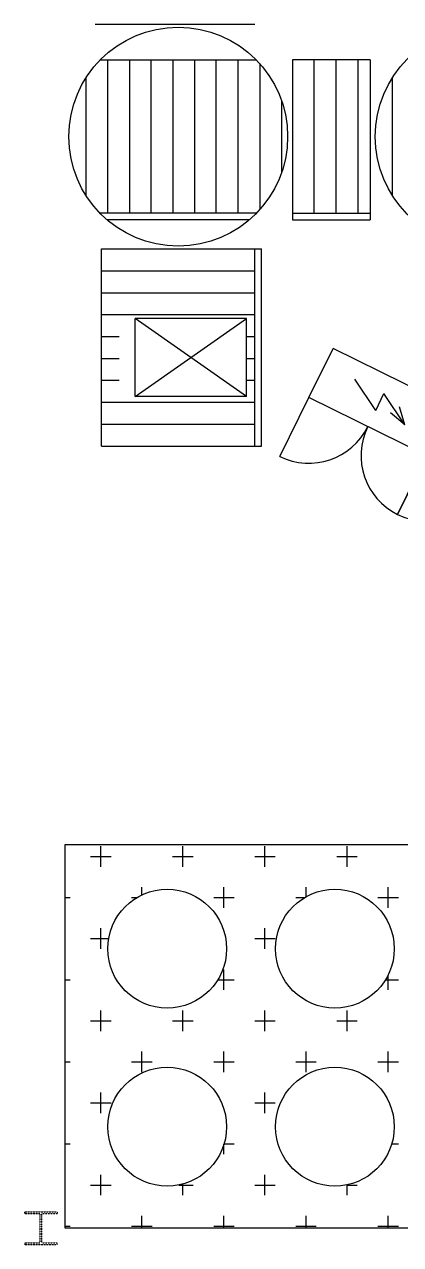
# Model space of a CAD drawing. Header units: millimetres. Extents: x -1732 to 458256, y -4349 to 130988.
# Drawn here: x 80339 to 83778, y 94581 to 105723 of the extents above; entities that cross this region are included whole.
import ezdxf

# ---------------------------------------------------------------- set-up
doc = ezdxf.new("R2010")
doc.units = ezdxf.units.MM
doc.header["$LTSCALE"] = 0.01
doc.header["$MEASUREMENT"] = 0
doc.linetypes.add('PHANTOM2', pattern=[31.75, 15.875, -3.175, 3.175, -3.175, 3.175, -3.175])
doc.layers.get('0').update_dxf_attribs({"color": 251, "linetype": 'CONTINUOUS'})
for name, color, linetype in [('Entreposage des rouleaux', 251, 'CONTINUOUS'), ('F-E-EQP', 251, 'CONTINUOUS'), ('S-E-ACI', 251, 'PHANTOM2')]:
    doc.layers.add(name, color=color, linetype=linetype)

# ---------------------------------------------------------------- blocks, each defined once
blk = doc.blocks.new('contr-cabinet-6400')
for p, q in [((-6000, -500), (-6000, 0)), ((-4800, 0), (-6000, 0)), ((-3600, 0), (-4800, 0)), ((-4800, -500), (-4800, 0)), ((-3600, -500), (-3600, 0)), ((-2400, 0), (-3600, 0)), ((-3600, -500), (-3600, 0)), ((-1200, 0), (-2400, 0)), ((-2400, -500), (-2400, 0)), ((-1200, -500), (-1200, 0)), ((400, 0), (-1200, 0)), ((-400, -500), (-400, 0)), ((400, 0), (900, 0)), ((400, 0), (900, 0)), ((400, -500), (400, 0)), ((-5400, -336), (-5698, -164)), ((-5400, -336), (-5400, -164)), ((-5102, -336), (-5400, -164)), ((-5102, -336), (-5220, -211)), ((-4200, -336), (-4498, -164)), ((-4200, -336), (-4200, -164)), ((-3902, -336), (-4200, -164)), ((-3902, -336), (-4020, -211)), ((-3000, -336), (-3298, -164)), ((-3000, -336), (-3000, -164)), ((-2702, -336), (-3000, -164)), ((-2702, -336), (-2820, -211)), ((-1800, -336), (-2098, -164)), ((-1800, -336), (-1800, -164)), ((-1502, -336), (-1800, -164)), ((-1502, -336), (-1620, -211)), ((-793, -336), (-1091, -164)), ((-495, -336), (-793, -164)), ((-793, -336), (-793, -164)), ((-495, -336), (-613, -211)), ((7, -336), (-291, -164)), ((305, -336), (7, -164)), ((7, -336), (7, -164)), ((305, -336), (187, -211)), ((-5102, -336), (-5269, -296)), ((-3902, -336), (-4069, -296)), ((-2702, -336), (-2869, -296)), ((-1502, -336), (-1669, -296)), ((-495, -336), (-663, -296)), ((305, -336), (137, -296)), ((-4800, -500), (-6000, -500)), ((-6000, -1100), (-6000, -500)), ((-3600, -500), (-4800, -500)), ((-4800, -500), (-4800, -1100)), ((-4800, -1100), (-4800, -500)), ((-2400, -500), (-3600, -500)), ((-3600, -1100), (-3600, -500)), ((-3600, -500), (-3600, -1100)), ((-3600, -500), (-3600, -1100)), ((-3600, -500), (-3600, -1300)), ((-1200, -500), (-2400, -500)), ((-2400, -500), (-2400, -1100)), ((-2400, -1100), (-2400, -500)), ((400, -500), (-1200, -500)), ((-1200, -500), (-1200, -1100)), ((-1200, -500), (-1200, -1100)), ((-1200, -500), (-1200, -1300)), ((-409, -500), (-409, -1300))]:
    blk.add_line(p, q)
for centre, radius, start, end in [((400, 0), 500, 270, 0), ((-6000, -500), 600, 270, 360), ((-4800, -500), 600, 180, 270), ((-4800, -500), 600, 270, 360), ((-3600, -500), 600, 180, 270), ((-3600, -500), 600, 270, 360), ((-2400, -500), 600, 180, 270), ((-2400, -500), 600, 270, 360), ((-1200, -500), 600, 180, 270), ((-1200, -500), 800, 270, 360), ((-409, -500), 800, 270, 360)]:
    blk.add_arc(centre, radius, start, end)
blk = doc.blocks.new('*X56')
at = {"color": 0}
for p, q in [((138469, 136031), (138469, 136219)), ((139219, 136031), (139219, 136219)), ((139969, 136031), (139969, 136219)), ((140719, 136031), (140719, 136219)), ((141469, 136031), (141469, 136219)), ((142219, 136031), (142219, 136219)), ((142969, 136031), (142969, 136219)), ((143719, 136031), (143719, 136219)), ((144469, 136031), (144469, 136219)), ((138375, 136125), (138562, 136125)), ((139125, 136125), (139312, 136125)), ((139875, 136125), (140062, 136125)), ((140625, 136125), (140812, 136125)), ((141375, 136125), (141562, 136125)), ((142125, 136125), (142312, 136125)), ((142875, 136125), (143062, 136125)), ((143625, 136125), (143812, 136125)), ((144375, 136125), (144489, 136125)), ((138844, 135774), (138844, 135844)), ((139594, 135656), (139594, 135844)), ((140344, 135757), (140344, 135844)), ((141094, 135656), (141094, 135844)), ((141844, 135737), (141844, 135844)), ((142594, 135656), (142594, 135844)), ((143344, 135714), (143344, 135844)), ((144094, 135656), (144094, 135844)), ((138144, 135750), (138188, 135750)), ((138750, 135750), (138798, 135750)), ((139500, 135750), (139688, 135750)), ((140250, 135750), (140331, 135750)), ((141000, 135750), (141188, 135750)), ((141750, 135750), (141864, 135750)), ((142500, 135750), (142688, 135750)), ((143250, 135750), (143397, 135750)), ((144000, 135750), (144188, 135750)), ((138375, 135375), (138540, 135375)), ((138469, 135281), (138469, 135469)), ((139875, 135375), (140062, 135375)), ((139969, 135281), (139969, 135469)), ((141375, 135375), (141562, 135375)), ((141469, 135281), (141469, 135469)), ((142875, 135375), (143062, 135375)), ((142969, 135281), (142969, 135469)), ((144375, 135375), (144489, 135375)), ((144469, 135281), (144469, 135469)), ((139594, 134906), (139594, 135094)), ((141094, 134906), (141094, 135041)), ((138144, 135000), (138188, 135000)), ((139538, 135000), (139688, 135000)), ((141071, 135000), (141188, 135000)), ((142594, 134906), (142594, 134984)), ((142604, 135000), (142688, 135000)), ((144094, 134906), (144094, 134940)), ((144137, 135000), (144188, 135000)), ((138469, 134531), (138469, 134719)), ((139219, 134531), (139219, 134719)), ((139969, 134531), (139969, 134719)), ((140719, 134531), (140719, 134719)), ((141469, 134531), (141469, 134719)), ((142219, 134531), (142219, 134719)), ((142969, 134531), (142969, 134719)), ((143719, 134531), (143719, 134719)), ((144469, 134531), (144469, 134719)), ((138375, 134625), (138562, 134625)), ((139125, 134625), (139312, 134625)), ((139875, 134625), (140062, 134625)), ((140625, 134625), (140812, 134625)), ((141375, 134625), (141562, 134625)), ((142125, 134625), (142312, 134625)), ((142875, 134625), (143062, 134625)), ((143625, 134625), (143812, 134625)), ((144375, 134625), (144489, 134625)), ((138844, 134156), (138844, 134344)), ((139594, 134156), (139594, 134344)), ((140344, 134156), (140344, 134344)), ((141094, 134156), (141094, 134344)), ((141844, 134156), (141844, 134344)), ((142594, 134156), (142594, 134344)), ((143344, 134156), (143344, 134344)), ((144094, 134156), (144094, 134344)), ((138144, 134250), (138188, 134250)), ((138750, 134250), (138938, 134250)), ((139500, 134250), (139688, 134250)), ((140250, 134250), (140438, 134250)), ((141000, 134250), (141188, 134250)), ((141750, 134250), (141938, 134250)), ((142500, 134250), (142688, 134250)), ((143250, 134250), (143438, 134250)), ((144000, 134250), (144188, 134250)), ((138469, 133781), (138469, 133969)), ((139969, 133781), (139969, 133969)), ((141469, 133781), (141469, 133969)), ((142969, 133781), (142969, 133969)), ((144469, 133781), (144469, 133969)), ((138375, 133875), (138562, 133875)), ((139875, 133875), (140062, 133875)), ((141375, 133875), (141562, 133875)), ((142875, 133875), (143062, 133875)), ((144375, 133875), (144489, 133875)), ((138144, 133500), (138188, 133500)), ((139594, 133500), (139688, 133500)), ((139594, 133406), (139594, 133498)), ((141127, 133500), (141188, 133500)), ((142660, 133500), (142688, 133500)), ((141094, 133406), (141094, 133416)), ((138469, 133031), (138469, 133219)), ((139969, 133031), (139969, 133219)), ((141469, 133031), (141469, 133219)), ((142969, 133031), (142969, 133219)), ((144469, 133031), (144469, 133219)), ((138375, 133125), (138562, 133125)), ((139180, 133125), (139312, 133125)), ((139219, 133031), (139219, 133134)), ((139875, 133125), (140062, 133125)), ((140713, 133125), (140812, 133125)), ((140719, 133031), (140719, 133126)), ((141375, 133125), (141562, 133125)), ((142219, 133031), (142219, 133120)), ((142246, 133125), (142312, 133125)), ((142875, 133125), (143062, 133125)), ((143719, 133031), (143719, 133117)), ((143779, 133125), (143812, 133125)), ((144375, 133125), (144489, 133125)), ((138844, 132731), (138844, 132844)), ((139594, 132731), (139594, 132844)), ((140344, 132731), (140344, 132844)), ((141094, 132731), (141094, 132844)), ((141844, 132731), (141844, 132844)), ((142594, 132731), (142594, 132844)), ((143344, 132731), (143344, 132844)), ((144094, 132731), (144094, 132844)), ((138144, 132750), (138188, 132750)), ((138750, 132750), (138938, 132750)), ((139500, 132750), (139688, 132750)), ((140250, 132750), (140438, 132750)), ((141000, 132750), (141188, 132750)), ((141750, 132750), (141938, 132750)), ((142500, 132750), (142688, 132750)), ((143250, 132750), (143438, 132750)), ((144000, 132750), (144188, 132750))]:
    blk.add_line(p, q, dxfattribs=at)

msp = doc.modelspace()

# ---------------------------------------------------------------- linework, layer by layer
at = {"layer": 'Entreposage des rouleaux'}
for p, q in [((80712.93258, 94731.09968), (80712.93258, 98234.09968)), ((80712.93258, 98234.09968), (87058.5086, 98234.09968)), ((87058.5086, 94731.09968), (80712.93258, 94731.09968))]:
    msp.add_line(p, q, dxfattribs=at)
at = {"layer": 'Entreposage des rouleaux', "linetype": 'Continuous'}
for centre in [(81644.34901, 97283.05186), (83177.20059, 97283.05186), (81644.34901, 95657.44459), (83177.20059, 95657.44459)]:
    msp.add_circle(centre, 542.69899, dxfattribs=at)
at = {"layer": 'F-E-EQP', "linetype": 'Continuous'}
for p, q in [((82444.922, 105723.00053), (80984.922, 105723.00053)), ((81030.7852, 105398.00053), (82459.07088, 105398.00053)), ((81099.46372, 105398.00053), (81099.46372, 103998.00053)), ((81299.46372, 105398.00053), (81299.46372, 103998.00053)), ((81494.92804, 105398.00053), (81494.92804, 103998.00053)), ((81694.92804, 105398.00053), (81694.92804, 103998.00053)), ((81894.92804, 105398.00053), (81894.92804, 103998.00053)), ((82090.39235, 105398.00053), (82090.39235, 103998.00053)), ((82290.39235, 105398.00053), (82290.39235, 103998.00053)), ((82490.39235, 105364.54607), (82490.39235, 104031.45499)), ((82789.92804, 105398.00053), (82789.92804, 103938.00053)), ((83499.92804, 105398.00053), (82789.92804, 105398.00053)), ((82985.39235, 105398.00053), (82985.39235, 103998.00053)), ((83185.39235, 105398.00053), (83185.39235, 103998.00053)), ((83385.39235, 105398.00053), (83385.39235, 103998.00053)), ((83499.92804, 105398.00053), (83499.92804, 103938.00053)), ((80899.46372, 105232.03245), (80899.46372, 104163.96861)), ((83699.46372, 105232.03245), (83699.46372, 104163.96861)), ((82690.39235, 105023.72622), (82690.39235, 104372.27483)), ((82459.07088, 103998.00053), (81030.7852, 103998.00053)), ((82789.92804, 103998.00053), (83499.92804, 103998.00053)), ((82394.85111, 103938.00053), (81095.00497, 103938.00053)), ((82789.92804, 103938.00053), (83499.92804, 103938.00053)), ((81044.92804, 101873.00053), (81044.92804, 103673.00053)), ((81044.92804, 103673.00053), (82444.92804, 103673.00053)), ((82444.92804, 101873.00053), (82444.92804, 103673.00069)), ((82504.92804, 101873.00053), (82504.92804, 103673.00053)), ((81044.92804, 103473.00053), (82444.92804, 103473.00053)), ((81044.92804, 103273.00053), (82444.92804, 103273.00053)), ((81044.92804, 103073.00053), (82444.92804, 103073.00053)), ((81044.92804, 102873.00053), (81205.62172, 102873.00053)), ((82368.72904, 102873.00053), (82444.92804, 102873.00053)), ((81044.92804, 102673.00053), (81205.62172, 102673.00053)), ((82368.72904, 102673.00053), (82444.92804, 102673.00053)), ((81044.92804, 102473.00053), (81205.62172, 102473.00053)), ((82368.72904, 102473.00053), (82444.92804, 102473.00053)), ((81044.92804, 102273.00053), (82444.92804, 102273.00053)), ((81044.92804, 102073.00053), (82444.92804, 102073.00053)), ((81044.92804, 101873.00053), (82504.92804, 101873.00053))]:
    msp.add_line(p, q, dxfattribs=at)
at = {"layer": 'F-E-EQP'}
for p, q in [((82444.92804, 103673.00053), (82504.92804, 103673.00053)), ((82368.72904, 103037.93018), (81352.72904, 103037.93018)), ((81352.72904, 102326.73018), (82368.72904, 103037.93018)), ((82368.72904, 102326.73018), (81352.72904, 103037.93018)), ((81352.72904, 102326.73018), (81352.72904, 103037.93018)), ((82368.72904, 102326.73018), (82368.72904, 103037.93018)), ((82368.72904, 102326.73018), (81352.72904, 102326.73018))]:
    msp.add_line(p, q, dxfattribs=at)
at = {"layer": 'F-E-EQP', "linetype": 'Continuous'}
for centre in [(81744.92804, 104698.00053), (84544.92804, 104698.00053)]:
    msp.add_circle(centre, 1000, dxfattribs=at)
at = {"layer": 'S-E-ACI'}
for p, q in [((80339.14766, 94881.10545), (80639.16835, 94881.10545)), ((80339.14766, 94881.10545), (80339.14766, 94866.10853)), ((80339.14766, 94866.10853), (80481.69155, 94866.10853)), ((80481.69155, 94866.10853), (80481.69155, 94596.09082)), ((80496.68847, 94866.10853), (80496.68847, 94596.09082)), ((80496.68847, 94866.10853), (80639.16835, 94866.10853)), ((80639.16835, 94881.10545), (80639.16835, 94866.10853)), ((80339.14766, 94596.09082), (80339.14766, 94581.0939)), ((80339.14766, 94596.09082), (80481.69155, 94596.09082)), ((80496.68847, 94596.09082), (80639.16835, 94596.09082)), ((80639.16835, 94596.09082), (80639.16835, 94581.0939)), ((80339.14766, 94581.0939), (80639.16835, 94581.0939))]:
    msp.add_line(p, q, dxfattribs=at)

# ---------------------------------------------------------------- block references
at = {"layer": 'Entreposage des rouleaux', "linetype": 'Continuous'}
msp.add_blockref('*X56', (-57430.6494, -38000), dxfattribs=at)
at = {"layer": 'F-E-EQP', "rotation": 333.7731642192664}
msp.add_blockref('contr-cabinet-6400', (88542.51603, 100113.02965), dxfattribs=at)

doc.saveas('drawing.dxf')
